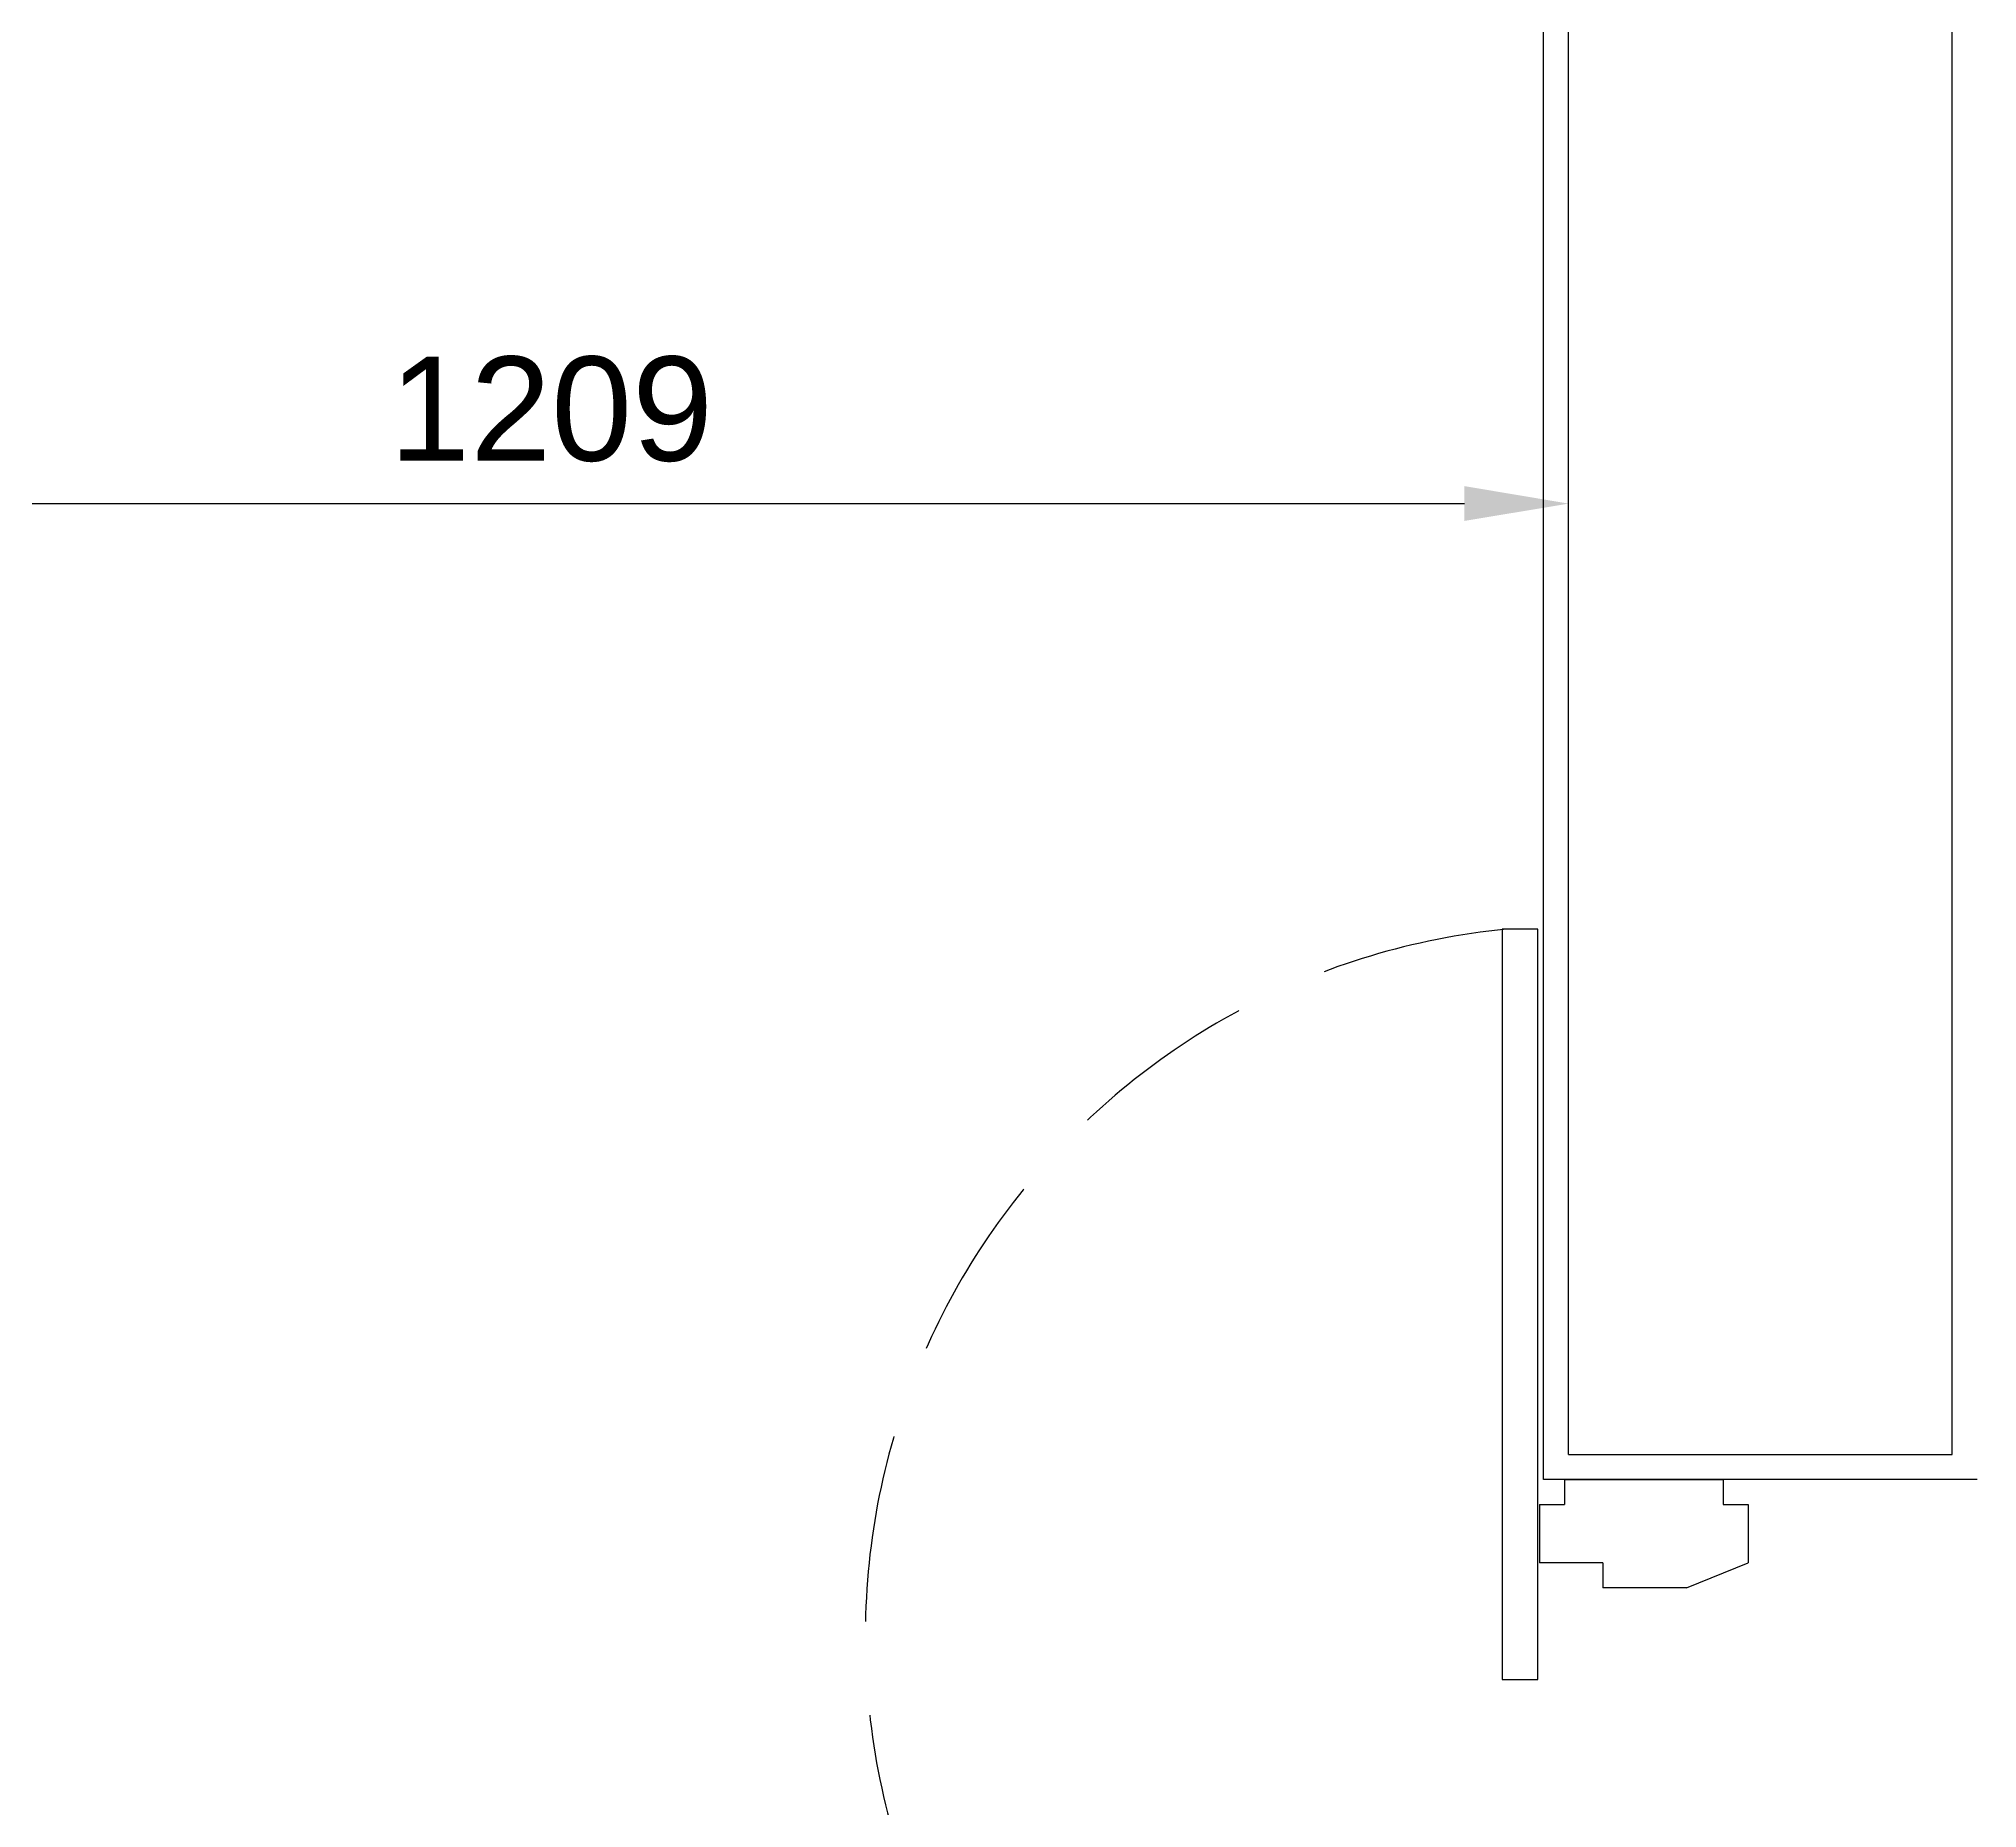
# Model space of a CAD drawing. Extents: x 681461 to 804584, y -183990 to -115925.
# Drawn here: x 690257 to 691420, y -153824 to -152763 of the extents above; entities that cross this region are included whole.
import ezdxf

# ---------------------------------------------------------------- set-up
doc = ezdxf.new("R2010")
doc.units = 0
doc.header["$LTSCALE"] = 900
doc.header["$PDMODE"] = 34
doc.linetypes.add('HIDDEN2', pattern=[0.1875, 0.125, -0.0625])
doc.layers.get('DEFPOINTS').update_dxf_attribs({"color": 3, "linetype": 'CONTINUOUS'})
for name, color, linetype in [('1', 7, 'CONTINUOUS'), ('CL', 8, 'CONTINUOUS'), ('DOOR', 163, 'CONTINUOUS'), ('DW', 2, 'CONTINUOUS'), ('WALL', 1, 'CONTINUOUS')]:
    doc.layers.add(name, color=color, linetype=linetype)
doc.styles.add('ROMANS', font='arial.ttf')
doc.dimstyles.get("Standard").update_dxf_attribs({"dimtxt": 2.5, "dimasz": 2.5, "dimexe": 1.25, "dimexo": 0.625, "dimtad": 1, "dimcen": 2.5, "dimazin": 3, "dimtfac": 1, "dimtmove": 0, "dimatfit": 3})

# ---------------------------------------------------------------- blocks, each defined once
blk = doc.blocks.new('REDFRAME')
at = {"layer": '1', "linetype": 'BYBLOCK'}
for p, q in [((-95, 0), (-95, -15)), ((-95, 0), (0, 0)), ((0, 0), (0, -15)), ((-110, -15), (-110, -50)), ((-110, -15), (-95, -15)), ((-110, -15), (-110, -50)), ((0, -15), (15, -15)), ((15, -15), (15, -50)), ((-72, -50), (-110, -50)), ((-72, -50), (-72, -65)), ((-22, -65), (15, -50)), ((-22, -65), (-72, -65))]:
    blk.add_line(p, q, dxfattribs=at)
blk = doc.blocks.new('*D9')
at = {"layer": 'DEFPOINTS', "color": 0, "linetype": 'BYBLOCK'}
for p in [(691174.5, -153041.6), (691174.5, -153169.3), (689965.4, -153339.1)]:
    blk.add_point(p, dxfattribs=at)
at = {"layer": 'DOOR', "color": 0, "linetype": 'BYBLOCK'}
for p, q in [((689965.4, -153066.6), (689965.4, -153011.6)), ((691174.5, -153066.6), (691174.5, -153011.6))]:
    blk.add_line(p, q, dxfattribs=at)
at = {"layer": 'DOOR', "color": 3, "linetype": 'BYBLOCK'}
blk.add_line((690027.9, -153041.6), (691112, -153041.6), dxfattribs=at)
for points in [[(690027.9, -153031.1), (690027.9, -153052), (689965.4, -153041.6)], [(691112, -153031.1), (691112, -153052), (691174.5, -153041.6)]]:
    blk.add_solid(points, dxfattribs=at)
at = {"layer": 'DOOR', "color": 6, "linetype": 'CONTINUOUS', "style": 'ROMANS'}
blk.add_text('1209', height=62.5, dxfattribs=at).set_placement((690467.3, -153015.9))

msp = doc.modelspace()

# ---------------------------------------------------------------- linework, layer by layer
at = {"layer": 'CL'}
msp.add_line((691419.543, -153626.788), (691159.489, -153626.788), dxfattribs=at)
at = {"layer": 'DOOR', "color": 7}
for p, q in [((691174.489, -153611.774), (691174.489, -147466.774)), ((691404.489, -153611.774), (691404.489, -147466.774))]:
    msp.add_line(p, q, dxfattribs=at)
at = {"layer": 'DOOR', "color": 4, "linetype": 'BYBLOCK'}
msp.add_line((691174.489, -153611.774), (691404.489, -153611.774), dxfattribs=at)
at = {"layer": 'DW', "color": 5, "linetype": 'HIDDEN2'}
msp.add_lwpolyline([(691174.684, -154146.774, -0.94770433), (691137.226, -153296.847, -0.35701722)], format="xyb", dxfattribs=at)
at = {"layer": 'WALL', "color": 8}
msp.add_line((691159.489, -153626.788), (691159.489, -146436.774), dxfattribs=at)
at = {"layer": 'WALL'}
msp.add_lwpolyline([(691134.665, -153296.847), (691134.665, -153746.774), (691156.043, -153746.774), (691156.043, -153296.847)], close=True, dxfattribs=at)

# ---------------------------------------------------------------- block references
at = {"layer": 'WALL', "color": 8, "linetype": 'BYBLOCK'}
msp.add_blockref('REDFRAME', (691267.123, -153626.788), dxfattribs=at)

# ---------------------------------------------------------------- dimensions: what is measured, and where the dimension line sits
at = {"layer": 'DOOR', "color": 30, "linetype": 'BYBLOCK'}
dim = msp.add_linear_dim(base=(691174.489, -153041.554), p1=(689965.402, -153339.075), p2=(691174.489, -153169.294), dimstyle='Standard', dxfattribs=at)
dim.commit()
dim.dimension.update_dxf_attribs({"geometry": '*D9', "text_midpoint": (690569.946, -152984.644)})

doc.saveas('drawing.dxf')
